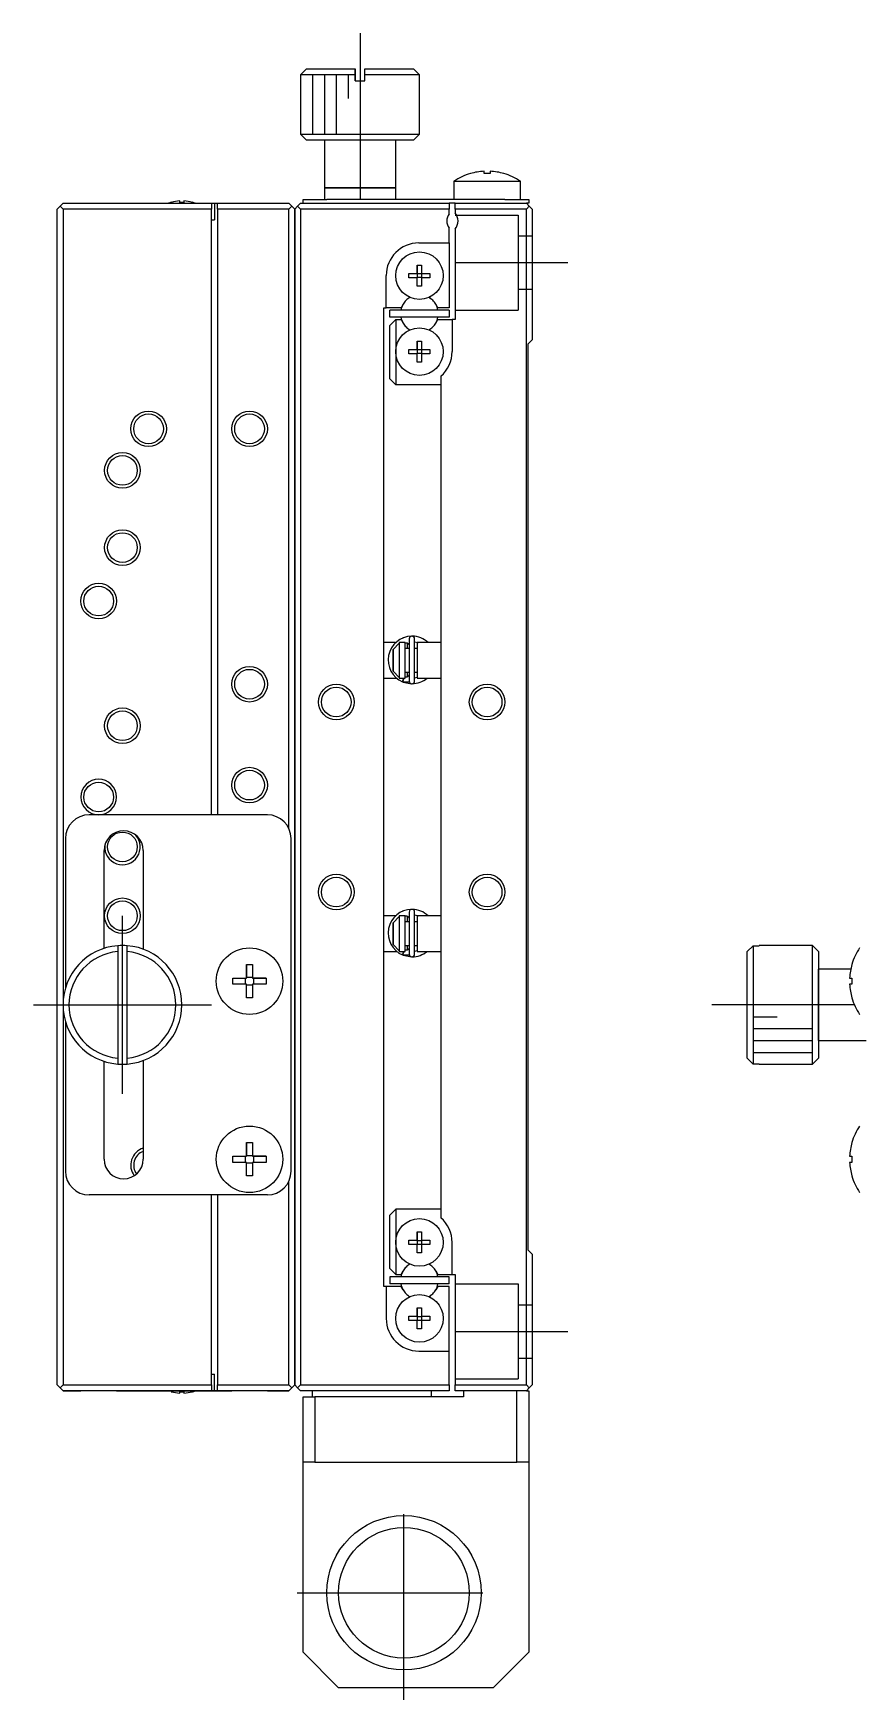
# Model space of a CAD drawing. Extents: x 42 to 370, y 20 to 268.
# Drawn here: x 212.4 to 268, y 94.7 to 206.9 of the extents above; entities that cross this region are included whole.
import ezdxf

# ---------------------------------------------------------------- set-up
doc = ezdxf.new("R2010")
doc.units = 0
doc.header["$LTSCALE"] = 10
doc.linetypes.add('CENTER', pattern=[2, 1.25, -0.25, 0.25, -0.25])
doc.linetypes.add('DASHED', pattern=[3.5, 2, -1.5])
doc.layers.get('0').update_dxf_attribs({"linetype": 'CONTINUOUS'})
doc.layers.add('CENTER', color=1, linetype='CENTER')

msp = doc.modelspace()

# ---------------------------------------------------------------- linework, layer by layer
at = {"color": 7, "linetype": 'CONTINUOUS'}
for p, q in [((230.8, 204.52), (230.4, 204.12)), ((230.8, 204.52), (234.08, 204.52)), ((234.08, 204.12), (234.08, 204.52)), ((234.08, 204.52), (234.08, 204.12)), ((234.72, 204.52), (238, 204.52)), ((234.72, 204.12), (234.72, 204.52)), ((238.4, 204.12), (238, 204.52)), ((234.08, 204.12), (230.4, 204.12)), ((230.4, 204.12), (230.4, 200.12)), ((231.2, 204.12), (231.2, 200.12)), ((232, 204.12), (232, 200.12)), ((232.8, 204.12), (232.8, 200.12)), ((233.6, 204.12), (233.6, 202.52)), ((234.08, 203.72), (234.08, 204.12)), ((234.08, 204.12), (234.08, 203.72)), ((234.08, 203.72), (234.72, 203.72)), ((238.4, 204.12), (234.72, 204.12)), ((234.72, 203.72), (234.72, 204.12)), ((238.4, 200.12), (238.4, 204.12)), ((230.4, 200.12), (238.4, 200.12)), ((230.4, 200.12), (230.8, 199.72)), ((238, 199.72), (238.4, 200.12)), ((238, 199.72), (230.8, 199.72)), ((232, 199.72), (232, 196.52)), ((236.8, 196.52), (236.8, 199.72)), ((242.752, 197.474564), (242.752, 197.629169)), ((243.168, 197.629169), (243.168, 197.474564)), ((232, 196.52), (236.8, 196.52)), ((236.8, 196.52), (232, 196.52)), ((232, 196.52), (232, 195.72)), ((236.8, 195.72), (236.8, 196.52)), ((240.72, 196.95397), (245.2, 196.95397)), ((240.72, 196.95397), (240.72, 195.72)), ((241.840689, 197.474564), (241.838282, 197.479498)), ((243.168, 197.474564), (242.752, 197.474564)), ((244.081718, 197.479498), (244.079311, 197.474564)), ((245.2, 195.72), (245.2, 196.95397)), ((214.2, 195.28), (214.4, 195.48)), ((214.4, 195.48), (224.4, 195.48)), ((221.690911, 195.535617), (221.689107, 195.539315)), ((222.256, 195.535617), (222.256, 195.631887)), ((222.544, 195.535617), (222.256, 195.535617)), ((222.544, 195.631887), (222.544, 195.535617)), ((223.110893, 195.539315), (223.109089, 195.535617)), ((224.4, 195.48), (224.4, 195.08)), ((224.4, 195.48), (224.6, 195.48)), ((224.6, 195.48), (224.6, 194.36)), ((224.6, 195.48), (224.8, 195.48)), ((224.8, 195.48), (229.6, 195.48)), ((224.8, 195.08), (224.8, 195.48)), ((229.6, 195.48), (229.8, 195.28)), ((230.2, 195.28), (230.4, 195.48)), ((230.4, 195.48), (240.4, 195.48)), ((230.56, 195.48), (230.56, 195.72)), ((230.56, 195.72), (232.16, 195.72)), ((241.96, 195.72), (232.16, 195.72)), ((240.8, 195.48), (240.4, 195.48)), ((240.4, 195.48), (240.4, 195.08)), ((240.8, 195.08), (240.8, 195.48)), ((240.8, 195.48), (245.6, 195.48)), ((243.96, 195.72), (241.96, 195.72)), ((244.16, 195.72), (243.96, 195.72)), ((244.16, 195.72), (245.76, 195.72)), ((245.76, 195.48), (245.6, 195.48)), ((245.6, 195.48), (245.8, 195.28)), ((245.76, 195.72), (245.76, 195.48)), ((214, 195.08), (214.2, 195.28)), ((214, 115.88), (214, 195.08)), ((214.4, 195.08), (214.2, 195.28)), ((214.4, 195.08), (214.4, 141.48)), ((224.4, 195.08), (214.4, 195.08)), ((224.4, 154.28), (224.4, 195.08)), ((224.4, 194.36), (224.6, 194.36)), ((229.6, 195.08), (224.8, 195.08)), ((224.8, 195.08), (224.8, 154.28)), ((229.8, 195.28), (229.6, 195.08)), ((229.6, 153.377424), (229.6, 195.08)), ((229.8, 195.28), (230, 195.08)), ((230.2, 195.28), (230, 195.08)), ((230, 195.08), (230, 115.88)), ((230, 115.88), (230, 195.08)), ((230.4, 195.08), (230.2, 195.28)), ((240.4, 195.08), (230.4, 195.08)), ((230.4, 195.08), (230.4, 115.88)), ((240.4, 194.76), (240.4, 195.08)), ((240.8, 195.08), (240.8, 194.80915)), ((245.6, 195.08), (240.8, 195.08)), ((245.8, 195.28), (245.6, 195.08)), ((245.6, 115.88), (245.6, 195.08)), ((246, 195.08), (245.8, 195.28)), ((246, 195.08), (246, 186.28)), ((240.4, 192.8), (240.4, 193.8)), ((240.8, 193.75085), (240.8, 187.64)), ((238.36, 192.8), (240.4, 192.8)), ((240.4, 192.8), (240.4, 188.44)), ((238.256, 191.309089), (238.544, 191.309089)), ((238.256, 190.744), (238.256, 191.309089)), ((238.256, 191.309089), (238.256, 190.744)), ((238.544, 191.309089), (238.544, 190.744)), ((236.16, 188.44), (236.16, 190.6)), ((237.690911, 190.456), (237.690911, 190.744)), ((237.690911, 190.744), (238.256, 190.744)), ((238.256, 190.456), (237.690911, 190.456)), ((238.264298, 190.735702), (238.256, 190.744)), ((238.264298, 190.464298), (238.256, 190.456)), ((238.256, 189.890911), (238.256, 190.456)), ((238.256, 189.890911), (238.256, 190.456)), ((238.544, 189.890911), (238.256, 189.890911)), ((238.264298, 190.735702), (238.535702, 190.735702)), ((238.264298, 190.464298), (238.264298, 190.735702)), ((238.535702, 190.464298), (238.264298, 190.464298)), ((238.535702, 190.735702), (238.544, 190.744)), ((238.535702, 190.735702), (238.535702, 190.464298)), ((238.535702, 190.464298), (238.544, 190.456)), ((238.544, 190.744), (239.109089, 190.744)), ((238.544, 190.456), (238.544, 189.890911)), ((239.109089, 190.456), (238.544, 190.456)), ((239.109089, 190.744), (239.109089, 190.456)), ((237.300148, 188.675), (237.16447, 188.44)), ((239.63553, 188.44), (239.499852, 188.675)), ((236, 188.44), (236.16, 188.44)), ((236, 122.52), (236, 188.44)), ((237.16447, 188.44), (236.16, 188.44)), ((240.4, 188.28), (236.4, 188.28)), ((236.4, 187.8), (236.4, 188.28)), ((240.4, 187.8), (236.4, 187.8)), ((236.4, 187.24), (236.8, 187.64)), ((236.8, 187.64), (236.8, 185.48)), ((236.8, 187.64), (237.16447, 187.64)), ((237.16447, 187.64), (237.300148, 187.405)), ((239.499852, 187.405), (239.63553, 187.64)), ((240.4, 188.44), (239.63553, 188.44)), ((239.63553, 187.64), (240.6, 187.64)), ((240.4, 188.28), (240.4, 187.8)), ((240.6, 187.64), (240.6, 185.48)), ((240.8, 187.64), (240.6, 187.64)), ((236.4, 183.64), (236.4, 187.24)), ((236.8, 185.48), (236.8, 183.24)), ((237.690911, 185.336), (237.690911, 185.624)), ((237.690911, 185.624), (238.256, 185.624)), ((238.256, 185.336), (237.690911, 185.336)), ((238.256, 186.189089), (238.544, 186.189089)), ((238.256, 185.624), (238.256, 186.189089)), ((238.256, 186.189089), (238.256, 185.624)), ((238.264298, 185.615702), (238.256, 185.624)), ((238.264298, 185.344298), (238.256, 185.336)), ((238.256, 184.770911), (238.256, 185.336)), ((238.256, 184.770911), (238.256, 185.336)), ((238.264298, 185.615702), (238.535702, 185.615702)), ((238.264298, 185.344298), (238.264298, 185.615702)), ((238.535702, 185.344298), (238.264298, 185.344298)), ((238.535702, 185.615702), (238.544, 185.624)), ((238.535702, 185.615702), (238.535702, 185.344298)), ((238.535702, 185.344298), (238.544, 185.336)), ((238.544, 186.189089), (238.544, 185.624)), ((238.544, 185.624), (239.109089, 185.624)), ((238.544, 185.336), (238.544, 184.770911)), ((239.109089, 185.336), (238.544, 185.336)), ((239.109089, 185.624), (239.109089, 185.336)), ((245.72, 186), (246, 186.28)), ((245.72, 124.96), (245.72, 186)), ((238.544, 184.770911), (238.256, 184.770911)), ((236.8, 183.24), (236.4, 183.64)), ((239.84, 183.24), (236.8, 183.24)), ((239.84, 183.81675), (239.84, 165.54)), ((237.311304, 166.202529), (237.269629, 166.186798)), ((237.712147, 166.132868), (237.712147, 163.292868)), ((238.072147, 163.292868), (238.072147, 166.132868)), ((236.79849, 165.88), (236, 165.88)), ((236.64, 165.413212), (237.04, 165.836547)), ((236.64, 163.946788), (236.64, 165.413212)), ((236.64, 165.413212), (236.64, 163.946788)), ((236.798684, 165.88), (236.798564, 165.88)), ((237.04, 165.88), (237.04, 165.836547)), ((237.44, 165.88), (237.04, 165.88)), ((237.04, 165.836547), (237.04, 163.523453)), ((237.44, 163.48), (237.44, 165.88)), ((237.712147, 165.48), (237.44, 165.48)), ((237.442933, 165.866128), (237.451797, 165.868081)), ((237.451797, 165.868081), (237.462558, 165.869935)), ((237.462558, 165.869935), (237.4734, 165.871244)), ((237.4734, 165.871244), (237.484297, 165.872005)), ((237.484297, 165.872005), (237.495219, 165.872214)), ((237.495219, 165.872214), (237.506139, 165.871872)), ((237.506139, 165.871872), (237.517029, 165.870978)), ((237.517029, 165.870978), (237.52786, 165.869536)), ((237.52786, 165.869536), (237.538604, 165.86755)), ((237.538604, 165.86755), (237.549234, 165.865024)), ((237.549234, 165.865024), (237.559723, 165.861966)), ((237.559723, 165.861966), (237.570043, 165.858384)), ((237.570043, 165.858384), (237.580169, 165.854288)), ((237.580169, 165.854288), (237.590075, 165.849689)), ((237.590075, 165.849689), (237.599736, 165.8446)), ((237.599736, 165.8446), (237.609128, 165.839033)), ((237.6, 165.48), (237.6, 165.844813)), ((237.609128, 165.839033), (237.618227, 165.833005)), ((237.618227, 165.833005), (237.627012, 165.826531)), ((237.627012, 165.826531), (237.635461, 165.819628)), ((237.635461, 165.819628), (237.643553, 165.812314)), ((237.643553, 165.812314), (237.651269, 165.804609)), ((237.651269, 165.804609), (237.658591, 165.796531)), ((237.658591, 165.796531), (237.665501, 165.788103)), ((237.665501, 165.788103), (237.671983, 165.779345)), ((237.671983, 165.779345), (237.678023, 165.770279)), ((237.678023, 165.770279), (237.683606, 165.760928)), ((237.683606, 165.760928), (237.688719, 165.751316)), ((237.688719, 165.751316), (237.693352, 165.741465)), ((237.693352, 165.741465), (237.697493, 165.731401)), ((237.697493, 165.731401), (237.701133, 165.721147)), ((237.701133, 165.721147), (237.704265, 165.710729)), ((237.704265, 165.710729), (237.706881, 165.700172)), ((237.706881, 165.700172), (237.708976, 165.689501)), ((237.708976, 165.689501), (237.710544, 165.678742)), ((237.710544, 165.678742), (237.711584, 165.667921)), ((237.711584, 165.667921), (237.712092, 165.657062)), ((237.712092, 165.657062), (237.712147, 165.652177)), ((238.24, 165.48), (238.072147, 165.48)), ((238.072199, 165.939903), (238.311213, 165.880327)), ((238.24, 165.88), (238.24, 165.48)), ((238.24, 165.88), (238.24, 163.48)), ((239.84, 165.88), (238.24, 165.88)), ((238.24, 165.48), (238.24, 163.88)), ((238.24, 165.48), (238.24, 163.88)), ((239.84, 165.54), (239.84, 163.82)), ((237.04, 163.523453), (236.64, 163.946788)), ((237.44, 163.88), (237.712147, 163.88)), ((237.6, 163.581226), (237.6, 163.88)), ((238.072147, 163.88), (238.24, 163.88)), ((238.24, 163.88), (238.24, 163.48)), ((236, 163.48), (236.873325, 163.48)), ((237.04, 163.523453), (237.04, 163.48)), ((237.04, 163.48), (237.44, 163.48)), ((237.204253, 163.268795), (237.268704, 163.239806)), ((237.262404, 163.242449), (237.326611, 163.435979)), ((237.268139, 163.245731), (237.268112, 163.242586)), ((237.268112, 163.242586), (237.268433, 163.240594)), ((237.26858, 163.249798), (237.268139, 163.245731)), ((237.268433, 163.240594), (237.268683, 163.239935)), ((237.269434, 163.254764), (237.26858, 163.249798)), ((237.268683, 163.239935), (237.269629, 163.238937)), ((237.268704, 163.239806), (237.304211, 163.225298)), ((237.270694, 163.260599), (237.269434, 163.254764)), ((237.269629, 163.238937), (237.720214, 163.239796)), ((237.272355, 163.267271), (237.270694, 163.260599)), ((237.274405, 163.274739), (237.272355, 163.267271)), ((237.276834, 163.282961), (237.274405, 163.274739)), ((237.279627, 163.29189), (237.276834, 163.282961)), ((237.282768, 163.301472), (237.279627, 163.29189)), ((237.286238, 163.311654), (237.282768, 163.301472)), ((237.290019, 163.322376), (237.286238, 163.311654)), ((237.294087, 163.333575), (237.290019, 163.322376)), ((237.298419, 163.345187), (237.294087, 163.333575)), ((237.302991, 163.357144), (237.298419, 163.345187)), ((237.307775, 163.369378), (237.302991, 163.357144)), ((237.304211, 163.225298), (237.876622, 163.113552)), ((237.312743, 163.381816), (237.307775, 163.369378)), ((237.317868, 163.394388), (237.312743, 163.381816)), ((237.323119, 163.407019), (237.317868, 163.394388)), ((237.328466, 163.419638), (237.323119, 163.407019)), ((237.326611, 163.435979), (237.346722, 163.480013)), ((237.333878, 163.43217), (237.328466, 163.419638)), ((237.339323, 163.444544), (237.333878, 163.43217)), ((237.34477, 163.456686), (237.339323, 163.444544)), ((237.350187, 163.468528), (237.34477, 163.456686)), ((237.355544, 163.48), (237.350187, 163.468528)), ((237.446912, 163.558682), (237.439985, 163.560344)), ((237.457635, 163.556579), (237.446912, 163.558682)), ((237.468449, 163.55502), (237.457635, 163.556579)), ((237.479328, 163.554009), (237.468449, 163.55502)), ((237.490242, 163.553548), (237.479328, 163.554009)), ((237.501165, 163.553639), (237.490242, 163.553548)), ((237.512068, 163.554281), (237.501165, 163.553639)), ((237.522923, 163.555473), (237.512068, 163.554281)), ((237.533701, 163.557209), (237.522923, 163.555473)), ((237.544377, 163.559487), (237.533701, 163.557209)), ((237.554921, 163.562298), (237.544377, 163.559487)), ((237.565308, 163.565635), (237.554921, 163.562298)), ((237.575511, 163.569489), (237.565308, 163.565635)), ((237.585505, 163.573849), (237.575511, 163.569489)), ((237.595266, 163.578703), (237.585505, 163.573849)), ((237.604768, 163.584039), (237.595266, 163.578703)), ((237.613989, 163.589841), (237.604768, 163.584039)), ((237.622907, 163.596094), (237.613989, 163.589841)), ((237.631499, 163.602783), (237.622907, 163.596094)), ((237.639746, 163.609888), (237.631499, 163.602783)), ((237.647627, 163.617394), (237.639746, 163.609888)), ((237.655124, 163.625279), (237.647627, 163.617394)), ((237.66222, 163.633524), (237.655124, 163.625279)), ((237.668898, 163.642109), (237.66222, 163.633524)), ((237.675143, 163.651011), (237.668898, 163.642109)), ((237.680939, 163.660209), (237.675143, 163.651011)), ((237.686275, 163.669681), (237.680939, 163.660209)), ((237.691137, 163.679402), (237.686275, 163.669681)), ((237.695515, 163.68935), (237.691137, 163.679402)), ((237.699398, 163.699501), (237.695515, 163.68935)), ((237.702779, 163.709829), (237.699398, 163.699501)), ((237.705648, 163.720311), (237.702779, 163.709829)), ((237.708001, 163.730921), (237.705648, 163.720311)), ((237.70983, 163.741633), (237.708001, 163.730921)), ((237.711133, 163.752423), (237.70983, 163.741633)), ((237.711906, 163.763264), (237.711133, 163.752423)), ((237.712147, 163.773559), (237.711906, 163.763264)), ((238.2401, 163.522443), (238.072192, 163.485581)), ((238.24, 163.48), (239.84, 163.48)), ((239.84, 163.82), (239.84, 147.14)), ((228.16, 154.28), (216.16, 154.28)), ((214.56, 152.68), (214.56, 142.6)), ((229.76, 130.28), (229.76, 152.68)), ((217.16, 145.282946), (217.16, 151.88)), ((219.8, 151.88), (219.8, 145.226999)), ((236.79849, 147.48), (236, 147.48)), ((236.64, 147.013212), (237.04, 147.436547)), ((236.798684, 147.48), (236.798564, 147.48)), ((237.04, 147.48), (237.04, 147.436547)), ((237.44, 147.48), (237.04, 147.48)), ((237.04, 147.436547), (237.04, 145.123453)), ((237.311304, 147.802529), (237.269629, 147.786798)), ((237.44, 145.08), (237.44, 147.48)), ((237.712147, 147.08), (237.44, 147.08)), ((237.442933, 147.466128), (237.451797, 147.468081)), ((237.451797, 147.468081), (237.462558, 147.469935)), ((237.462558, 147.469935), (237.4734, 147.471244)), ((237.4734, 147.471244), (237.484297, 147.472005)), ((237.484297, 147.472005), (237.495219, 147.472214)), ((237.495219, 147.472214), (237.506139, 147.471872)), ((237.506139, 147.471872), (237.517029, 147.470978)), ((237.517029, 147.470978), (237.52786, 147.469536)), ((237.52786, 147.469536), (237.538604, 147.46755)), ((237.538604, 147.46755), (237.549234, 147.465024)), ((237.549234, 147.465024), (237.559723, 147.461966)), ((237.559723, 147.461966), (237.570043, 147.458384)), ((237.570043, 147.458384), (237.580169, 147.454288)), ((237.580169, 147.454288), (237.590075, 147.449689)), ((237.590075, 147.449689), (237.599736, 147.4446)), ((237.599736, 147.4446), (237.609128, 147.439033)), ((237.6, 147.08), (237.6, 147.444813)), ((237.609128, 147.439033), (237.618227, 147.433005)), ((237.618227, 147.433005), (237.627012, 147.426531)), ((237.627012, 147.426531), (237.635461, 147.419628)), ((237.635461, 147.419628), (237.643553, 147.412314)), ((237.643553, 147.412314), (237.651269, 147.404609)), ((237.651269, 147.404609), (237.658591, 147.396531)), ((237.658591, 147.396531), (237.665501, 147.388103)), ((237.665501, 147.388103), (237.671983, 147.379345)), ((237.671983, 147.379345), (237.678023, 147.370279)), ((237.678023, 147.370279), (237.683606, 147.360928)), ((237.683606, 147.360928), (237.688719, 147.351316)), ((237.688719, 147.351316), (237.693352, 147.341465)), ((237.693352, 147.341465), (237.697493, 147.331401)), ((237.697493, 147.331401), (237.701133, 147.321147)), ((237.701133, 147.321147), (237.704265, 147.310729)), ((237.704265, 147.310729), (237.706881, 147.300172)), ((237.706881, 147.300172), (237.708976, 147.289501)), ((237.708976, 147.289501), (237.710544, 147.278742)), ((237.710544, 147.278742), (237.711584, 147.267921)), ((237.711584, 147.267921), (237.712092, 147.257062)), ((237.712092, 147.257062), (237.712147, 147.252177)), ((237.712147, 147.732868), (237.712147, 144.892868)), ((238.072147, 144.892868), (238.072147, 147.732868)), ((238.24, 147.08), (238.072147, 147.08)), ((238.072199, 147.539903), (238.311213, 147.480327)), ((238.24, 147.48), (238.24, 147.08)), ((238.24, 147.48), (238.24, 145.08)), ((239.84, 147.48), (238.24, 147.48)), ((238.24, 147.08), (238.24, 145.48)), ((238.24, 147.08), (238.24, 145.48)), ((239.84, 147.14), (239.84, 145.42)), ((236.64, 145.546788), (236.64, 147.013212)), ((236.64, 147.013212), (236.64, 145.546788)), ((218.08, 145.467179), (218.08, 145.06575)), ((218.08, 145.467179), (218.08, 137.492821)), ((218.08, 145.06575), (218.08, 137.89425)), ((218.72, 145.06575), (218.72, 145.467179)), ((218.72, 137.89425), (218.72, 145.06575)), ((236, 145.08), (236.873325, 145.08)), ((237.04, 145.123453), (236.64, 145.546788)), ((237.04, 145.123453), (237.04, 145.08)), ((237.04, 145.08), (237.44, 145.08)), ((237.204253, 144.868795), (237.262747, 144.842339)), ((237.262404, 144.842449), (237.326611, 145.035979)), ((237.262747, 144.842339), (237.304211, 144.825298)), ((237.26814, 144.845744), (237.268112, 144.842596)), ((237.268112, 144.842596), (237.268433, 144.840594)), ((237.268583, 144.849813), (237.26814, 144.845744)), ((237.268433, 144.840594), (237.268683, 144.839935)), ((237.269437, 144.854781), (237.268583, 144.849813)), ((237.268683, 144.839935), (237.269629, 144.838937)), ((237.270699, 144.860618), (237.269437, 144.854781)), ((237.269629, 144.838937), (237.720214, 144.839796)), ((237.27236, 144.867291), (237.270699, 144.860618)), ((237.274411, 144.874761), (237.27236, 144.867291)), ((237.27684, 144.882984), (237.274411, 144.874761)), ((237.279634, 144.891912), (237.27684, 144.882984)), ((237.282775, 144.901495), (237.279634, 144.891912)), ((237.286246, 144.911677), (237.282775, 144.901495)), ((237.290027, 144.922398), (237.286246, 144.911677)), ((237.294095, 144.933596), (237.290027, 144.922398)), ((237.298427, 144.945207), (237.294095, 144.933596)), ((237.302998, 144.957163), (237.298427, 144.945207)), ((237.307781, 144.969395), (237.302998, 144.957163)), ((237.304211, 144.825298), (237.876622, 144.713552)), ((237.31275, 144.981831), (237.307781, 144.969395)), ((237.317874, 144.994401), (237.31275, 144.981831)), ((237.323124, 145.007031), (237.317874, 144.994401)), ((237.32847, 145.019648), (237.323124, 145.007031)), ((237.326611, 145.035979), (237.346722, 145.080013)), ((237.333881, 145.032178), (237.32847, 145.019648)), ((237.339325, 145.044549), (237.333881, 145.032178)), ((237.344772, 145.05669), (237.339325, 145.044549)), ((237.350188, 145.06853), (237.344772, 145.05669)), ((237.355544, 145.08), (237.350188, 145.06853)), ((237.446912, 145.158682), (237.439985, 145.160344)), ((237.44, 145.48), (237.712147, 145.48)), ((237.457635, 145.156579), (237.446912, 145.158682)), ((237.468449, 145.15502), (237.457635, 145.156579)), ((237.479328, 145.154009), (237.468449, 145.15502)), ((237.490242, 145.153548), (237.479328, 145.154009)), ((237.501165, 145.153639), (237.490242, 145.153548)), ((237.512068, 145.154281), (237.501165, 145.153639)), ((237.522923, 145.155473), (237.512068, 145.154281)), ((237.533701, 145.157209), (237.522923, 145.155473)), ((237.544377, 145.159487), (237.533701, 145.157209)), ((237.554921, 145.162298), (237.544377, 145.159487)), ((237.565308, 145.165635), (237.554921, 145.162298)), ((237.575511, 145.169489), (237.565308, 145.165635)), ((237.585505, 145.173849), (237.575511, 145.169489)), ((237.595266, 145.178703), (237.585505, 145.173849)), ((237.604768, 145.184039), (237.595266, 145.178703)), ((237.6, 145.181226), (237.6, 145.48)), ((237.613989, 145.189841), (237.604768, 145.184039)), ((237.622907, 145.196094), (237.613989, 145.189841)), ((237.631499, 145.202783), (237.622907, 145.196094)), ((237.639746, 145.209888), (237.631499, 145.202783)), ((237.647627, 145.217394), (237.639746, 145.209888)), ((237.655124, 145.225279), (237.647627, 145.217394)), ((237.66222, 145.233524), (237.655124, 145.225279)), ((237.668898, 145.242109), (237.66222, 145.233524)), ((237.675143, 145.251011), (237.668898, 145.242109)), ((237.680939, 145.260209), (237.675143, 145.251011)), ((237.686275, 145.269681), (237.680939, 145.260209)), ((237.691137, 145.279402), (237.686275, 145.269681)), ((237.695515, 145.28935), (237.691137, 145.279402)), ((237.699398, 145.299501), (237.695515, 145.28935)), ((237.702779, 145.309829), (237.699398, 145.299501)), ((237.705648, 145.320311), (237.702779, 145.309829)), ((237.708001, 145.330921), (237.705648, 145.320311)), ((237.70983, 145.341633), (237.708001, 145.330921)), ((237.711133, 145.352423), (237.70983, 145.341633)), ((237.711906, 145.363264), (237.711133, 145.352423)), ((237.712147, 145.373559), (237.711906, 145.363264)), ((238.072147, 145.48), (238.24, 145.48)), ((238.2401, 145.122443), (238.072192, 145.085581)), ((238.24, 145.48), (238.24, 145.08)), ((238.24, 145.08), (239.84, 145.08)), ((239.84, 145.42), (239.84, 127.14325)), ((260.48, 145.06575), (260.88, 145.467179)), ((260.48, 137.89425), (260.48, 145.06575)), ((260.88, 145.467179), (260.88, 137.492821)), ((260.88, 145.467179), (261.28, 145.467179)), ((261.28, 145.467179), (261.28, 145.48)), ((264.88, 145.48), (261.28, 145.48)), ((264.88, 137.48), (264.88, 145.48)), ((265.28, 145.08), (264.88, 145.48)), ((265.28, 145.08), (265.28, 143.88)), ((265.28, 145.08), (265.28, 137.88)), ((226.752, 144.199311), (227.168, 144.199311)), ((226.752, 143.288), (226.752, 144.199311)), ((226.752, 144.199311), (226.752, 143.343553)), ((227.168, 144.199311), (227.168, 143.288)), ((265.28, 143.88), (265.28, 139.08)), ((265.28, 139.08), (265.28, 143.88)), ((267.44634, 143.88), (265.28, 143.88)), ((267.520502, 144.201718), (267.525436, 144.199311)), ((225.840689, 143.288), (226.752, 143.288)), ((225.840689, 142.872), (225.840689, 143.288)), ((225.840689, 143.288), (226.696447, 143.288)), ((226.752, 142.872), (225.840689, 142.872)), ((226.696447, 143.288), (226.752, 143.288)), ((226.696447, 142.872), (226.696447, 143.288)), ((226.752, 143.288), (226.752, 143.343553)), ((226.752, 143.343553), (227.168, 143.343553)), ((226.752, 141.960689), (226.752, 142.872)), ((226.752, 142.816447), (226.752, 142.872)), ((226.752, 141.960689), (226.752, 142.816447)), ((227.168, 142.816447), (226.752, 142.816447)), ((227.168, 143.288), (228.079311, 143.288)), ((227.168, 143.288), (227.223553, 143.288)), ((227.168, 142.872), (227.168, 141.960689)), ((228.079311, 142.872), (227.168, 142.872)), ((228.079311, 143.288), (227.223553, 143.288)), ((227.223553, 143.288), (227.223553, 142.872)), ((228.079311, 143.288), (228.079311, 142.872)), ((267.370831, 143.288), (267.525436, 143.288)), ((267.525436, 142.872), (267.370831, 142.872)), ((267.525436, 143.288), (267.525436, 142.872)), ((214.4, 141.48), (214.4, 115.88)), ((227.168, 141.960689), (226.752, 141.960689)), ((267.525436, 141.960689), (267.520502, 141.958282)), ((214.56, 140.36), (214.56, 130.28)), ((260.88, 140.68), (262.48, 140.68)), ((260.88, 139.88), (264.88, 139.88)), ((260.88, 139.08), (264.88, 139.08)), ((260.88, 138.28), (264.88, 138.28)), ((265.28, 139.08), (265.28, 137.88)), ((265.28, 139.08), (268.48, 139.08)), ((217.16, 131.08), (217.16, 137.677054)), ((218.08, 137.89425), (218.08, 137.492821)), ((218.72, 137.492821), (218.72, 137.89425)), ((219.8, 137.733001), (219.8, 131.08)), ((260.88, 137.492821), (260.48, 137.89425)), ((261.28, 137.492821), (260.88, 137.492821)), ((261.28, 137.48), (261.28, 137.492821)), ((261.28, 137.48), (264.88, 137.48)), ((264.88, 137.48), (265.28, 137.88)), ((226.752, 132.199311), (227.168, 132.199311)), ((226.752, 131.288), (226.752, 132.199311)), ((226.752, 132.199311), (226.752, 131.343553)), ((226.752, 131.288), (226.752, 131.343553)), ((226.752, 131.343553), (227.168, 131.343553)), ((227.168, 132.199311), (227.168, 131.288)), ((267.520502, 132.201718), (267.525436, 132.199311)), ((225.840689, 131.288), (226.752, 131.288)), ((225.840689, 130.872), (225.840689, 131.288)), ((225.840689, 131.288), (226.696447, 131.288)), ((226.752, 130.872), (225.840689, 130.872)), ((226.696447, 131.288), (226.752, 131.288)), ((226.696447, 130.872), (226.696447, 131.288)), ((226.752, 129.960689), (226.752, 130.872)), ((226.752, 130.816447), (226.752, 130.872)), ((226.752, 129.960689), (226.752, 130.816447)), ((227.168, 130.816447), (226.752, 130.816447)), ((227.168, 131.288), (228.079311, 131.288)), ((227.168, 131.288), (227.223553, 131.288)), ((227.168, 130.872), (227.168, 129.960689)), ((228.079311, 130.872), (227.168, 130.872)), ((228.079311, 131.288), (227.223553, 131.288)), ((227.223553, 131.288), (227.223553, 130.872)), ((228.079311, 131.288), (228.079311, 130.872)), ((267.370831, 131.288), (267.525436, 131.288)), ((267.525436, 130.872), (267.370831, 130.872)), ((267.525436, 131.288), (267.525436, 130.872)), ((227.168, 129.960689), (226.752, 129.960689)), ((229.6, 115.88), (229.6, 129.582576)), ((267.525436, 129.960689), (267.520502, 129.958282)), ((228.16, 128.68), (216.16, 128.68)), ((224.4, 128.68), (216.16, 128.68)), ((224.8, 128.68), (224.4, 128.68)), ((224.4, 115.88), (224.4, 128.68)), ((228.16, 128.68), (224.8, 128.68)), ((224.8, 128.68), (224.8, 115.88)), ((236.4, 127.32), (236.8, 127.72)), ((236.4, 123.72), (236.4, 127.32)), ((236.8, 127.72), (236.8, 125.48)), ((239.84, 127.72), (236.8, 127.72)), ((238.256, 126.189089), (238.544, 126.189089)), ((238.256, 125.624), (238.256, 126.189089)), ((238.256, 126.189089), (238.256, 125.624)), ((238.544, 126.189089), (238.544, 125.624)), ((236.8, 125.48), (236.8, 123.32)), ((237.690911, 125.336), (237.690911, 125.624)), ((237.690911, 125.624), (238.256, 125.624)), ((238.256, 125.336), (237.690911, 125.336)), ((238.264298, 125.615702), (238.256, 125.624)), ((238.264298, 125.344298), (238.256, 125.336)), ((238.256, 124.770911), (238.256, 125.336)), ((238.256, 124.770911), (238.256, 125.336)), ((238.544, 124.770911), (238.256, 124.770911)), ((238.264298, 125.615702), (238.535702, 125.615702)), ((238.264298, 125.344298), (238.264298, 125.615702)), ((238.535702, 125.344298), (238.264298, 125.344298)), ((238.535702, 125.615702), (238.544, 125.624)), ((238.535702, 125.615702), (238.535702, 125.344298)), ((238.535702, 125.344298), (238.544, 125.336)), ((238.544, 125.624), (239.109089, 125.624)), ((238.544, 125.336), (238.544, 124.770911)), ((239.109089, 125.336), (238.544, 125.336)), ((239.109089, 125.624), (239.109089, 125.336)), ((240.6, 123.32), (240.6, 125.48)), ((246, 124.68), (245.72, 124.96)), ((246, 124.68), (246, 115.88)), ((236.8, 123.32), (236.4, 123.72)), ((237.16447, 123.32), (237.300148, 123.555)), ((239.499852, 123.555), (239.63553, 123.32)), ((236.16, 122.52), (236, 122.52)), ((236.16, 122.52), (236.16, 120.36)), ((237.16447, 122.52), (236.16, 122.52)), ((236.4, 123.16), (236.4, 122.68)), ((240.4, 123.16), (236.4, 123.16)), ((240.4, 122.68), (236.4, 122.68)), ((236.8, 123.32), (237.16447, 123.32)), ((237.300148, 122.285), (237.16447, 122.52)), ((239.63553, 122.52), (239.499852, 122.285)), ((239.63553, 123.32), (240.6, 123.32)), ((240.4, 122.52), (239.63553, 122.52)), ((240.4, 122.68), (240.4, 123.16)), ((240.4, 118.16), (240.4, 122.52)), ((240.6, 123.32), (240.8, 123.32)), ((240.8, 123.32), (240.8, 115.88)), ((237.690911, 120.216), (237.690911, 120.504)), ((237.690911, 120.504), (238.256, 120.504)), ((238.256, 120.216), (237.690911, 120.216)), ((238.256, 121.069089), (238.544, 121.069089)), ((238.256, 120.504), (238.256, 121.069089)), ((238.256, 121.069089), (238.256, 120.504)), ((238.264298, 120.495702), (238.256, 120.504)), ((238.264298, 120.224298), (238.256, 120.216)), ((238.256, 119.650911), (238.256, 120.216)), ((238.256, 119.650911), (238.256, 120.216)), ((238.264298, 120.495702), (238.535702, 120.495702)), ((238.264298, 120.224298), (238.264298, 120.495702)), ((238.535702, 120.224298), (238.264298, 120.224298)), ((238.535702, 120.495702), (238.544, 120.504)), ((238.535702, 120.495702), (238.535702, 120.224298)), ((238.535702, 120.224298), (238.544, 120.216)), ((238.544, 121.069089), (238.544, 120.504)), ((238.544, 120.504), (239.109089, 120.504)), ((238.544, 120.216), (238.544, 119.650911)), ((239.109089, 120.216), (238.544, 120.216)), ((239.109089, 120.504), (239.109089, 120.216)), ((238.544, 119.650911), (238.256, 119.650911)), ((238.36, 118.16), (240.4, 118.16)), ((240.4, 115.88), (240.4, 118.16)), ((214.2, 115.68), (214, 115.88)), ((214.2, 115.68), (214, 115.88)), ((214.2, 115.68), (214.4, 115.88)), ((214.4, 115.48), (214.2, 115.68)), ((214.2, 115.68), (214.4, 115.48)), ((214.4, 115.88), (224.4, 115.88)), ((224.4, 116.6), (224.6, 116.6)), ((224.4, 116.6), (224.6, 116.6)), ((224.4, 115.88), (224.4, 115.48)), ((224.6, 115.48), (224.6, 116.6)), ((224.8, 115.48), (224.8, 115.88)), ((224.8, 115.88), (229.6, 115.88)), ((229.6, 115.88), (229.8, 115.68)), ((229.8, 115.68), (229.6, 115.48)), ((229.6, 115.48), (229.8, 115.68)), ((229.72, 115.6), (230, 115.88)), ((230, 115.88), (229.72, 115.6)), ((230, 115.88), (229.8, 115.68)), ((229.8, 115.68), (230, 115.88)), ((230.2, 115.68), (230, 115.88)), ((230.2, 115.68), (230.4, 115.88)), ((230.4, 115.48), (230.2, 115.68)), ((230.4, 115.88), (240.4, 115.88)), ((240.4, 115.88), (240.4, 115.48)), ((240.8, 115.88), (245.6, 115.88)), ((240.8, 115.48), (240.8, 115.88)), ((245.6, 115.88), (245.8, 115.68)), ((245.8, 115.68), (245.6, 115.48)), ((245.8, 115.68), (246, 115.88)), ((224.4, 115.48), (214.4, 115.48)), ((214.4, 115.48), (215.600004, 115.48)), ((217.999996, 115.48), (220.16, 115.48)), ((220, 115.48), (220.16, 115.48)), ((220.16, 115.48), (220, 115.48)), ((220.16, 115.48), (222.36, 115.48)), ((221.509158, 115.48), (220.16, 115.48)), ((220.16, 115.48), (221.509158, 115.48)), ((221.689107, 115.420685), (221.690911, 115.424383)), ((221.689107, 115.420685), (221.690911, 115.424383)), ((222.256, 115.424383), (222.544, 115.424383)), ((222.256, 115.328113), (222.256, 115.424383)), ((222.36, 115.48), (224.4, 115.48)), ((222.544, 115.424383), (222.544, 115.328113)), ((223.109089, 115.424383), (223.110893, 115.420685)), ((223.109089, 115.424383), (223.110893, 115.420685)), ((223.290842, 115.48), (223.84, 115.48)), ((223.290842, 115.48), (223.84, 115.48)), ((224.24, 115.48), (224.4, 115.48)), ((224.24, 115.48), (224.4, 115.48)), ((224.6, 115.48), (224.4, 115.48)), ((224.4, 115.48), (224.6, 115.48)), ((224.6, 115.48), (224.8, 115.48)), ((224.8, 115.48), (224.6, 115.48)), ((229.6, 115.48), (224.8, 115.48)), ((224.8, 115.48), (225, 115.48)), ((224.8, 115.48), (225.760004, 115.48)), ((224.8, 115.48), (225, 115.48)), ((228.159996, 115.48), (229.6, 115.48)), ((240.4, 115.48), (230.4, 115.48)), ((230.56, 110.68), (230.56, 115.08)), ((230.56, 115.08), (231.36, 115.08)), ((231.2, 115.08), (231.2, 115.48)), ((231.36, 115.08), (231.36, 110.68)), ((241.36, 115.08), (231.36, 115.08)), ((239.2, 115.48), (239.2, 115.08)), ((245.6, 115.48), (240.8, 115.48)), ((241.36, 115.48), (241.36, 115.08)), ((244.96, 110.68), (244.96, 115.48)), ((245.6, 115.48), (245.76, 115.48)), ((245.76, 115.48), (245.76, 110.68)), ((231.36, 110.68), (230.56, 110.68)), ((230.56, 97.88), (230.56, 110.68)), ((231.36, 110.68), (244.96, 110.68)), ((245.76, 110.68), (244.96, 110.68)), ((245.76, 110.68), (245.76, 97.88)), ((230.56, 97.88), (232.96, 95.48)), ((243.36, 95.48), (245.76, 97.88)), ((243.36, 95.48), (232.96, 95.48))]:
    msp.add_line(p, q, dxfattribs=at)
at = {"color": 3, "linetype": 'DASHED'}
for p, q in [((240.8, 194.68), (245.04, 194.68)), ((245.04, 194.68), (245.04, 188.28)), ((245.04, 193.28), (246, 193.28)), ((245.04, 189.68), (246, 189.68)), ((240.8, 188.28), (245.04, 188.28)), ((240.8, 122.68), (245.04, 122.68)), ((245.04, 122.68), (245.04, 116.28)), ((245.04, 121.28), (246, 121.28)), ((245.04, 117.68), (246, 117.68)), ((240.8, 116.28), (245.04, 116.28))]:
    msp.add_line(p, q, dxfattribs=at)
at = {"color": 7, "linetype": 'CONTINUOUS'}
for centre, radius in [((238.4, 190.6), 1.6), ((238.4, 185.48), 1.6), ((220.16, 180.28), 1), ((226.96, 180.28), 1), ((218.4, 177.48), 1), ((218.4, 172.28), 1), ((216.8, 168.68), 1), ((226.96, 163.08), 1), ((232.8, 161.88), 1), ((242.96, 161.88), 1), ((218.4, 160.28), 1), ((226.96, 156.28), 1), ((216.8, 155.48), 1), ((218.4, 152.12), 1), ((232.8, 149.08), 1), ((242.96, 149.08), 1), ((218.4, 147.48), 1), ((226.96, 143.08), 2.24), ((226.96, 131.08), 2.24), ((238.4, 125.48), 1.6), ((238.4, 120.36), 1.6), ((237.36, 101.88), 5.2), ((237.36, 101.88), 4.4)]:
    msp.add_circle(centre, radius, dxfattribs=at)
at = {"color": 3, "linetype": 'CONTINUOUS'}
for centre in [(220.16, 180.28), (226.96, 180.28), (218.4, 177.48), (218.4, 172.28), (216.8, 168.68), (226.96, 163.08), (232.8, 161.88), (242.96, 161.88), (218.4, 160.28), (226.96, 156.28), (232.8, 149.08), (242.96, 149.08), (218.4, 147.48)]:
    msp.add_circle(centre, 1.2, dxfattribs=at)
at = {"color": 7, "linetype": 'CONTINUOUS'}
for centre, radius, start, end in [((242.96, 193.64), 3.994588, 92.984767, 106.272555), ((242.96, 193.64), 3.994588, 73.727445, 87.015233), ((242.96, 193.64), 4, 106.285843, 124.055798), ((242.96, 193.64), 4, 55.944202, 73.714157), ((222.4, 193.08), 2.56, 106.122533, 110.364135), ((222.4, 193.08), 2.555947, 93.229709, 106.106712), ((222.4, 193.08), 2.555947, 73.893288, 86.770291), ((222.4, 193.08), 2.56, 69.635865, 73.877467), ((241.04, 194.28), 0.8, 143.130102, 216.869898), ((240.2, 194.28), 0.8, 318.590378, 41.409622), ((238.36, 190.6), 2.2, 90, 180), ((238.4, 188.039999), 1.27, 150, 169.10691), ((238.4, 188.04), 1.27, 135, 150), ((238.492, 187.948152), 1.4, 121.886504, 135.004406), ((238.4, 188.039999), 1.27, 120.433182, 134.999974), ((238.4, 188.039999), 1.27, 45.000026, 59.566818), ((238.308, 187.948152), 1.4, 44.995594, 58.113496), ((238.4, 188.04), 1.27, 30, 45), ((238.4, 188.039999), 1.27, 10.89309, 30), ((238.4, 188.039999), 1.27, 190.893016, 210), ((238.4, 188.039999), 1.27, 330.000031, 349.106984), ((238.4, 188.04), 1.27, 210, 225), ((238.492, 188.131848), 1.4, 224.995594, 238.113496), ((238.4, 188.039999), 1.27, 224.999974, 239.566737), ((238.4, 188.039999), 1.27, 300.433263, 315.000026), ((238.308, 188.131848), 1.4, 301.886504, 315.004406), ((238.4, 188.04), 1.27, 315, 330), ((238.4, 185.48), 2.2, 310.885193, 0), ((237.892337, 164.712756), 1.599536, 90.711539, 247.093146), ((237.892147, 166.132868), 0.18, 0, 180), ((237.893285, 164.716004), 1.596225, 46.838639, 89.351778), ((237.892147, 163.292868), 0.18, 180, 0), ((237.890709, 164.717155), 1.603741, 270.771598, 309.498078), ((216.16, 152.68), 1.6, 90, 180), ((228.16, 152.68), 1.6, 0, 90), ((218.48, 151.88), 1.32, 0, 180), ((237.892337, 146.312756), 1.599536, 90.711539, 247.093146), ((237.892147, 147.732868), 0.18, 0, 180), ((237.893285, 146.316004), 1.596225, 46.838639, 89.351778), ((218.4, 141.48), 4, 94.588566, 265.411434), ((218.4, 141.48), 3.6, 95.099689, 264.900311), ((218.4, 141.48), 4, 85.411434, 94.588566), ((218.4, 141.48), 4, 274.588566, 85.411434), ((218.4, 141.48), 3.6, 275.099689, 84.900311), ((237.892147, 144.892868), 0.18, 180, 0), ((237.890709, 146.317155), 1.603741, 270.771598, 309.498078), ((271.36, 143.08), 4, 145.944202, 163.714157), ((271.36, 143.08), 3.994588, 163.727445, 177.015233), ((271.36, 143.08), 3.994588, 182.984767, 196.272555), ((271.36, 143.08), 4, 196.285843, 214.055798), ((218.4, 141.48), 4, 265.411434, 274.588566), ((271.36, 131.08), 4, 145.944202, 163.714157), ((220.16, 130.68), 1, 111.100196, 216.176078), ((271.36, 131.08), 3.994588, 163.727445, 177.015233), ((216.16, 130.28), 1.6, 180, 270), ((218.48, 131.08), 1.32, 180, 0), ((228.16, 130.28), 1.6, 270, 0), ((271.36, 131.08), 3.994588, 182.984767, 196.272555), ((271.36, 131.08), 4, 196.285843, 214.055798), ((238.4, 125.48), 2.2, 0, 49.114807), ((238.4, 122.920001), 1.27, 150.000031, 169.106984), ((238.4, 122.92), 1.27, 135, 150), ((238.492, 122.828152), 1.4, 121.886504, 135.004406), ((238.4, 122.920001), 1.27, 120.433263, 135.000026), ((238.4, 122.920001), 1.27, 44.999974, 59.566737), ((238.308, 122.828152), 1.4, 44.995594, 58.113496), ((238.4, 122.92), 1.27, 30, 45), ((238.4, 122.920001), 1.27, 10.893016, 29.999969), ((238.4, 122.920001), 1.27, 190.89309, 210.000031), ((238.4, 122.920001), 1.27, 329.999969, 349.10691), ((238.4, 122.92), 1.27, 210, 225), ((238.492, 123.011848), 1.4, 224.995594, 238.113496), ((238.4, 122.920001), 1.27, 225.000026, 239.566818), ((238.4, 122.920001), 1.27, 300.433182, 314.999974), ((238.308, 123.011848), 1.4, 301.886504, 315.004406), ((238.4, 122.92), 1.27, 315, 330), ((238.36, 120.36), 2.2, 180, 270), ((222.4, 117.88), 2.555947, 253.893288, 266.770291), ((222.4, 117.88), 2.555947, 273.229709, 286.106712), ((222.4, 117.88), 2.56, 286.122533, 290.364135)]:
    msp.add_arc(centre, radius, start, end, dxfattribs=at)
at = {"color": 3, "linetype": 'CONTINUOUS'}
for centre, start, end in [((216.8, 155.48), 90, 270), ((216.8, 155.48), 270, 90), ((218.4, 152.12), 175.315491, 41.554407), ((220.16, 130.68), 107.457603, 216.321209)]:
    msp.add_arc(centre, 1.2, start, end, dxfattribs=at)
at = {"layer": 'CENTER', "color": 1, "linetype": 'CENTER'}
for p, q in [((234.4, 206.92), (234.4, 195.72)), ((240.8, 191.48), (248.4, 191.48)), ((218.4, 135.48), (218.4, 147.48)), ((212.4, 141.48), (224.4, 141.48)), ((267.693939, 141.48), (258.08, 141.48)), ((240.8, 119.48), (248.4, 119.48)), ((237.36, 94.68), (237.36, 109.08)), ((230.16, 101.88), (244.56, 101.88))]:
    msp.add_line(p, q, dxfattribs=at)

doc.saveas('drawing.dxf')
